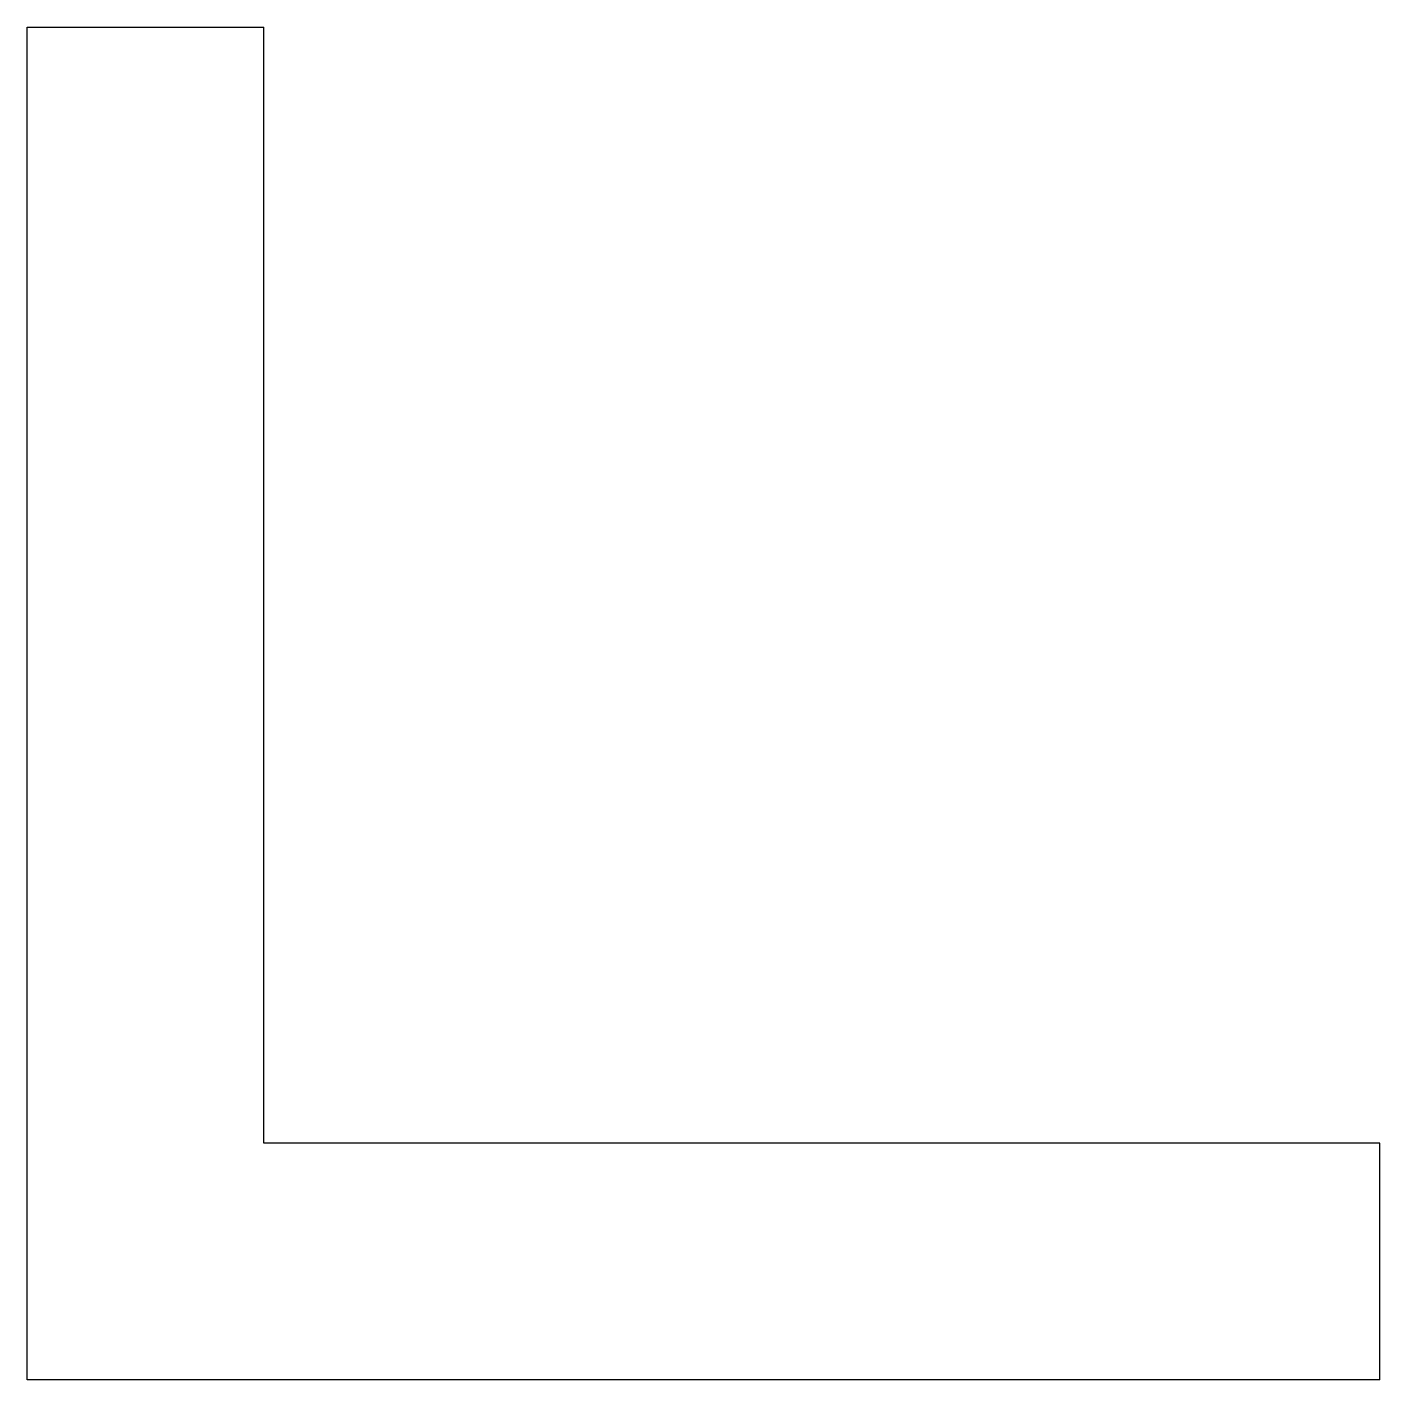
# Model space of a CAD drawing. Header units: millimetres. Extents: x 0 to 200, y 0 to 200.
import ezdxf

# ---------------------------------------------------------------- set-up
doc = ezdxf.new("R2010")
doc.units = ezdxf.units.MM

msp = doc.modelspace()

# ---------------------------------------------------------------- linework, layer by layer
for p, q in [((0, 200), (35, 200)), ((200, 0), (200, 35))]:
    msp.add_line(p, q)
for points in [[(200, 0), (0, 0), (0, 200)], [(200, 35), (35, 35), (35, 200)]]:
    msp.add_lwpolyline(points)

doc.saveas('drawing.dxf')
